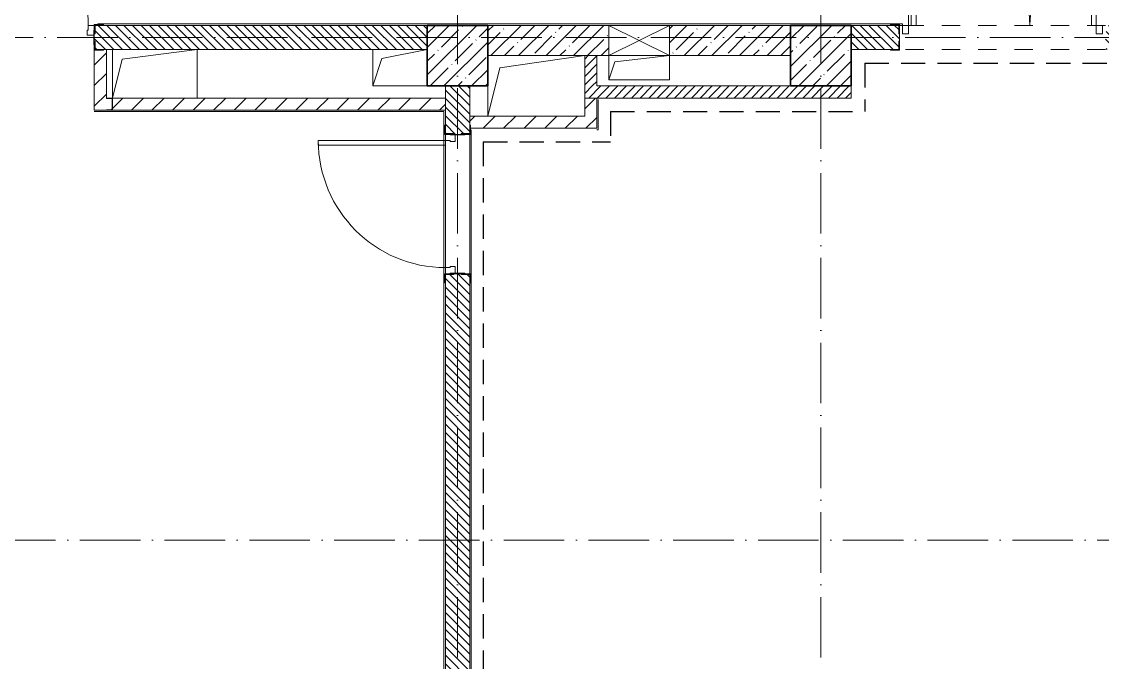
# Model space of a CAD drawing. Header units: millimetres. Extents: x -213536 to 1564669, y -45299 to 942238.
# Drawn here: x 255596 to 264521, y 215456 to 220746 of the extents above; entities that cross this region are included whole.
import ezdxf

# ---------------------------------------------------------------- set-up
doc = ezdxf.new("R2010")
doc.units = ezdxf.units.MM
for name, pattern in [('50_200_ШТРИХ_1Т_ш5_п1_п1_', [700, 500, -100, 0, -100]), ('Штрих короткий', [300, 150, -150]), ('Штриховая _2 мм - 1 мм_', [300, 200, -100])]:
    doc.linetypes.add(name, pattern=pattern)
for name, color, linetype, lineweight in [('0-1', 7, 'Continuous', 5), ('0-2', 7, 'Continuous', 9), ('Двери', 7, 'Continuous', 9), ('Каркас_Импост', 7, 'Continuous', 13), ('Несущие колонны', 7, 'Continuous', 9), ('Несущие колонны-1', 7, 'Continuous', 35), ('Обобщенные модели', 7, 'Continuous', 9), ('Оси-2', 7, '50_200_ШТРИХ_1Т_ш5_п1_п1_', 9), ('Открывание-1', 7, 'Continuous', 9), ('Панель', 7, 'Continuous', 13), ('Перемычка-1', 7, 'Штрих короткий', 9), ('Проем-2', 7, 'Continuous', 9), ('Стены-1', 7, 'Continuous', 13), ('Штриховка разреза-1', 7, 'Continuous', 9), ('Элементы узлов', 7, 'Continuous', 9)]:
    doc.layers.add(name, color=color, linetype=linetype, lineweight=lineweight)
doc.layers.add('СТ-1_1', color=7, linetype='Штриховая _2 мм - 1 мм_', lineweight=90, true_color=0x888888)
doc.layers.get('0-2').off()
pattern_1 = [(135, (0, 0), (-35.35534, -35.35534), [])]
pattern_2 = [(45, (0, 0), (-84.85281, 84.85281), [])]
pattern_3 = [(45, (0, 0), (-35.35534, 35.35534), [])]

# ---------------------------------------------------------------- blocks, each defined once
blk = doc.blocks.new('BSC_Колонна _Прямоугольная - 500х500-V59-АИ2_02_План отделки стен 2-го этажа _Часть 2_')
at = {"layer": 'Несущие колонны'}
h = blk.add_hatch(dxfattribs=at)
h.set_pattern_fill('FP_67', color=256, style=0, pattern_type=2)
h.set_pattern_definition([(45, (-52950, -7650), (-114.04925, 114.04925), []), (45, (-52835.95, -7650), (-114.04925, 114.04925), [201.613, -40.323, 3.353, -36.97])])
h.paths.add_polyline_path([(-250, -250), (250, -250), (250, 250), (-250, 250)], flags=0)
at = {"layer": 'Несущие колонны-1'}
for p, q in [((250, 250), (-250, 250)), ((-250, 250), (-250, -250)), ((250, -250), (250, 250)), ((-250, -250), (250, -250))]:
    blk.add_line(p, q, dxfattribs=at)
blk = doc.blocks.new('BSC_Колонна _Прямоугольная - 500х500-V61-АИ2_02_План отделки стен 2-го этажа _Часть 2_')
at = {"layer": 'Несущие колонны'}
h = blk.add_hatch(dxfattribs=at)
h.set_pattern_fill('FP_69', color=256, style=0, pattern_type=2)
h.set_pattern_definition([(45, (-55950, -7650), (-114.04925, 114.04925), []), (45, (-55835.95, -7650), (-114.04925, 114.04925), [201.613, -40.323, 3.353, -36.97])])
h.paths.add_polyline_path([(-250, -250), (250, -250), (250, 250), (-250, 250)], flags=0)
at = {"layer": 'Несущие колонны-1'}
for p, q in [((250, 250), (-250, 250)), ((-250, 250), (-250, -250)), ((250, -250), (250, 250)), ((-250, -250), (250, -250))]:
    blk.add_line(p, q, dxfattribs=at)
blk = doc.blocks.new('Проем_Дверь_Прямоугольный - 1700х2400h_дверные проемы-28445702-АИ2_02_План отделки стен 2-го этажа _Часть 2_')
at = {"layer": 'Перемычка-1'}
for p, q in [((850, 100), (-850, 100)), ((850, -100), (-850, -100))]:
    blk.add_line(p, q, dxfattribs=at)
blk = doc.blocks.new('Дверь_СКБ_1Ст_Внутренняя_ШЕР - СОШ_Д-17__Дв_1150x2100h_Лаборантские_ Инструментальные_EI30-28417851-АИ2_02_План отделки стен 2-го этажа _Часть 2_')
at = {"layer": 'Каркас_Импост'}
for p, q in [((-512.5, 100), (-562.5, 100)), ((-562.5, 100), (-562.5, 20)), ((-512.5, 100), (-512.5, 60)), ((587.5, 100), (537.5, 100)), ((537.5, 100), (537.5, 60)), ((587.5, 100), (587.5, 20)), ((-502.5, 20), (-562.5, 20)), ((-512.5, 60), (-502.5, 60)), ((-502.5, 60), (-502.5, 20)), ((527.5, 60), (537.5, 60)), ((527.5, 60), (527.5, 20)), ((587.5, 20), (527.5, 20))]:
    blk.add_line(p, q, dxfattribs=at)
at = {"layer": 'Открывание-1'}
blk.add_arc((-512.5, 100), 1050, 360, 90, dxfattribs=at)
at = {"layer": 'Панель'}
for p, q in [((-512.5, 1150), (-472.5, 1150)), ((-512.5, 1150), (-512.5, 100)), ((-472.5, 100), (-472.5, 1150)), ((-512.5, 100), (-472.5, 100))]:
    blk.add_line(p, q, dxfattribs=at)
blk = doc.blocks.new('Дверь_СКБ_1Ст_Внутренняя_ШЕР - СОШ_Д-17__Дв_1150x2100h_Лаборантские_ Инструментальные_EI30-31725233-АИ2_02_План отделки стен 2-го этажа _Часть 2_')
at = {"layer": 'Каркас_Импост'}
for p, q in [((-562.5, 100), (-562.5, 20)), ((-562.5, 100), (-512.5, 100)), ((-512.5, 100), (-512.5, 60)), ((537.5, 100), (537.5, 60)), ((537.5, 100), (587.5, 100)), ((587.5, 100), (587.5, 20)), ((-562.5, 20), (-502.5, 20)), ((-502.5, 60), (-512.5, 60)), ((-502.5, 60), (-502.5, 20)), ((527.5, 60), (527.5, 20)), ((537.5, 60), (527.5, 60)), ((527.5, 20), (587.5, 20))]:
    blk.add_line(p, q, dxfattribs=at)
at = {"layer": 'Открывание-1'}
blk.add_arc((537.5, 100), 1050, 90, 180, dxfattribs=at)
at = {"layer": 'Панель'}
for p, q in [((537.5, 1150), (497.5, 1150)), ((497.5, 100), (497.5, 1150)), ((537.5, 1150), (537.5, 100)), ((537.5, 100), (497.5, 100))]:
    blk.add_line(p, q, dxfattribs=at)
blk = doc.blocks.new('Дверь_Витражная_СКБ_2Ст2 - ДВВ_ДАО_СОШ_Классы-V176-АИ2_02_План отделки стен 2-го этажа _Часть 2_')
at = {"layer": 'Двери'}
for p, q in [((-775, 1035), (-775, 35)), ((775, 585), (775, 35))]:
    blk.add_line(p, q, dxfattribs=at)
for centre, radius, start, end in [((-775, 35), 1000, 360, 90), ((775, 35), 550, 90, 180)]:
    blk.add_arc(centre, radius, start, end, dxfattribs=at)
at = {"layer": 'Элементы узлов'}
for p, q in [((-713, 1035), (-753, 1035)), ((-753, 1035), (-753, 35)), ((-713, 35), (-713, 1035)), ((775, 585), (735, 585)), ((735, 585), (735, 35)), ((775, 35), (775, 585)), ((-825, 35), (-825, -35)), ((-775, 35), (-825, 35)), ((-775, 35), (-825, 35)), ((-825, 35), (-825, -35)), ((-775, -35), (-775, 35)), ((-775, -35), (-775, 35)), ((-753, 35), (-713, 35)), ((735, 35), (775, 35)), ((775, -35), (775, 35)), ((775, 35), (825, 35)), ((775, 35), (775, -35)), ((825, 35), (775, 35)), ((825, 35), (825, -35)), ((825, -35), (825, 35)), ((-825, -35), (-775, -35)), ((-825, -35), (-775, -35)), ((825, -35), (775, -35)), ((775, -35), (825, -35))]:
    blk.add_line(p, q, dxfattribs=at)
blk = doc.blocks.new('154_Стойка_СКБ_Уголок - СМ-2180_200-28268025-АИ2_02_План отделки стен 2-го этажа _Часть 2_')
at = {"layer": 'Обобщенные модели'}
for p, q in [((125, 156), (125, 81)), ((200, 156), (125, 156)), ((131, 81), (131, 150)), ((131, 150), (200, 150)), ((200, 150), (200, 156)), ((125, 81), (131, 81)), ((131, 19), (125, 19)), ((125, 19), (125, -56)), ((131, -50), (131, 19)), ((125, -56), (200, -56)), ((200, -50), (131, -50)), ((200, -56), (200, -50))]:
    blk.add_line(p, q, dxfattribs=at)
blk = doc.blocks.new('Стойка_Влож_Полоса боковая - Полоса-28213942-АИ2_02_План отделки стен 2-го этажа _Часть 2_')
at = {"layer": 'Обобщенные модели'}
for p, q in [((-5, 60), (0, 60)), ((-5, -60), (-5, 60)), ((0, 31), (0, -31)), ((0, -60), (-5, -60))]:
    blk.add_line(p, q, dxfattribs=at)
blk = doc.blocks.new('Фахверк_СКБ_Уголок - 200_3960-28268576-АИ2_02_План отделки стен 2-го этажа _Часть 2_')
at = {"layer": 'Обобщенные модели'}
for p, q in [((200, 156), (125, 156)), ((125, 156), (125, 81)), ((131, 81), (131, 150)), ((131, 150), (200, 150)), ((200, 150), (200, 156)), ((125, 81), (131, 81)), ((131, 19), (125, 19)), ((125, 19), (125, -56)), ((131, -50), (131, 19)), ((125, -56), (200, -56)), ((200, -50), (131, -50)), ((200, -56), (200, -50))]:
    blk.add_line(p, q, dxfattribs=at)
blk = doc.blocks.new('AR_Отверстие прямоугольное _в плите_ - AR_Отверстие прямоугольное _в плите_-V199-АИ2_02_План отделки стен 2-го этажа _Часть 2_')
at = {"layer": 'Обобщенные модели'}
for p, q in [((-250, 100), (-250, -100)), ((-200, 50), (250, 100)), ((250, -100), (250, 100)), ((-250, -100), (-200, 50)), ((-250, -100), (250, -100))]:
    blk.add_line(p, q, dxfattribs=at)
blk = doc.blocks.new('AR_Отверстие прямоугольное _в стене__БезПР - AR_Отверстие прямоугольное _в стене__БезПР-30460137-АИ2_02_План отделки стен 2-го этажа _Часть 2_')
at = {"layer": 'Проем-2'}
blk.add_line((250, 125), (-250, 125), dxfattribs=at)
at = {"layer": 'Элементы узлов'}
for p, q in [((-250, -125), (-250, 125)), ((-250, 125), (250, 125)), ((250, 125), (-250, -125)), ((-250, 125), (250, -125)), ((250, 125), (-250, 125)), ((-250, 125), (-250, -125)), ((250, 125), (250, -125)), ((250, -125), (250, 125)), ((250, -125), (-250, -125)), ((-250, -125), (250, -125))]:
    blk.add_line(p, q, dxfattribs=at)
blk = doc.blocks.new('AR_Отверстие прямоугольное _в плите_ - AR_Отверстие прямоугольное _в плите_-30553057-АИ2_02_План отделки стен 2-го этажа _Часть 2_')
at = {"layer": 'Обобщенные модели'}
for p, q in [((-300, 150), (400, 250)), ((-400, -250), (-300, 150)), ((-400, 0), (-400, -250))]:
    blk.add_line(p, q, dxfattribs=at)
blk = doc.blocks.new('AR_Отверстие прямоугольное _в плите_ - AR_Отверстие прямоугольное _в плите_-30552525-АИ2_02_План отделки стен 2-го этажа _Часть 2_')
at = {"layer": 'Обобщенные модели'}
for p, q in [((-350, 200), (-350, -200)), ((-270, 120), (350, 200)), ((350, -200), (350, 200)), ((-350, -200), (-270, 120))]:
    blk.add_line(p, q, dxfattribs=at)
blk = doc.blocks.new('AR_Отверстие прямоугольное _в плите_ - AR_Отверстие прямоугольное _в плите_-30552670-АИ2_02_План отделки стен 2-го этажа _Часть 2_')
at = {"layer": 'Обобщенные модели'}
for p, q in [((-225, 150), (-225, -150)), ((-150, 75), (225, 150)), ((-225, -150), (-150, 75)), ((-225, -150), (225, -150))]:
    blk.add_line(p, q, dxfattribs=at)
blk = doc.blocks.new('154_Фахверк_СКБ_Швеллер - Тип_100_3960_зеркало-36793856-АИ2_02_План отделки стен 2-го этажа _Часть 2_')
at = {"layer": 'Обобщенные модели'}
for p, q in [((175, 50), (125, 50)), ((125, 50), (125, -50)), ((128, 47), (175, 47)), ((128, -47), (128, 47)), ((175, 47), (175, 50)), ((125, -50), (175, -50)), ((175, -47), (128, -47)), ((175, -50), (175, -47))]:
    blk.add_line(p, q, dxfattribs=at)
blk = doc.blocks.new('0125-Р-ОО-Ш2-АР-о_23_10_2024_rvt-1-АИ2_02_План отделки стен 2-го этажа _Часть 2_')
at = {"layer": 'Штриховка разреза-1'}
h = blk.add_hatch(dxfattribs=at)
h.set_pattern_fill('FP_2', color=256, style=0, pattern_type=2)
h.set_pattern_definition(pattern_1)
h.paths.add_polyline_path([(52700, 7700), (52700, 7900), (49956, 7900), (49956, 7831), (49950, 7831), (49950, 7769), (49956, 7769), (49956, 7700), (51874.7, 7700)], flags=0)
h.paths.add_polyline_path([(48725, 7700), (48794, 7700.4), (48794, 7769), (48800, 7769), (48800, 7831), (48794, 7831), (48794, 7900), (47900, 7899), (47900, 7700), (48146.7, 7700)], flags=0)
h.paths.add_polyline_path([(47500, 7700), (47500, 7900), (47200, 7900), (47200, 7700)], flags=0)
h = blk.add_hatch(dxfattribs=at)
h.set_pattern_fill('FP_1', color=256, style=0, pattern_type=2)
h.set_pattern_definition([(45, (0, 0), (-114.04925, 114.04925), []), (45, (114.05, 0), (-114.04925, 114.04925), [201.612, -40.322, 3.353, -36.97])])
h.paths.add_polyline_path([(55700, 7650), (55700, 7900), (54700, 7900), (54700, 7650)], flags=0)
h.paths.add_polyline_path([(53738.7, 7650), (54200, 7650), (54200, 7900), (53200, 7900), (53200, 7650)], flags=0)
h = blk.add_hatch(dxfattribs=at)
h.set_pattern_fill('FP_2', color=256, style=0, pattern_type=2)
h.set_pattern_definition(pattern_1)
h.paths.add_polyline_path([(61700, 7700), (61700, 7900), (61300, 7899), (61300, 7700)], flags=0)
h.paths.add_polyline_path([(60900, 7700), (60900, 7900), (60006, 7900), (60006, 7831), (60000, 7830.8), (60000, 7769), (60006, 7769), (60006, 7700), (60075, 7700)], flags=0)
h.paths.add_polyline_path([(59330.6, 7700), (60000, 7700), (60000, 7740), (59995, 7740), (59995, 7860), (60000, 7860), (60000, 7900), (59970, 7900), (59970, 7830), (59130, 7830), (59130, 7900), (59100, 7900), (59100, 7860), (59105, 7860), (59105, 7740), (59100, 7740), (59100, 7700), (59105, 7700)], flags=0)
h.paths.add_polyline_path([(58375, 7700), (59094, 7700), (59094, 7769), (59100, 7769), (59100, 7831), (59094, 7831), (59094, 7900), (58306, 7900), (58306, 7831), (58300, 7831), (58300, 7769), (58306, 7769), (58306, 7700)], flags=0)
h.paths.add_polyline_path([(56200, 7700), (56594, 7700), (56594, 7769), (56600, 7769), (56600, 7831), (56594, 7831), (56594, 7900), (56200, 7900)], flags=0)
h = blk.add_hatch(dxfattribs=at)
h.set_pattern_fill('FP_3', color=256, style=0, pattern_type=2)
h.set_pattern_definition(pattern_2)
h.paths.add_polyline_path([(50050, 7200), (50050, 7700), (50025, 7700), (50025, 7694), (49950, 7694), (49950, 7200), (50010.7, 7200)], flags=0)
h = blk.add_hatch(dxfattribs=at)
h.set_pattern_fill('FP_92', color=256, style=0, pattern_type=2)
h.set_pattern_definition(pattern_3)
h.paths.add_polyline_path([(54100, 7400), (54100, 7650), (54000, 7650), (54000, 7400)], flags=0)
h = blk.add_hatch(dxfattribs=at)
h.set_pattern_fill('FP_2', color=256, style=0, pattern_type=2)
h.set_pattern_definition(pattern_1)
h.paths.add_polyline_path([(52850, 400), (53050, 400), (53049.8, 5844), (52981, 5844), (52981, 5850), (52919, 5850), (52919, 5844), (52850, 5844), (52850, 492.9)], flags=0)
h.paths.add_polyline_path([(52981, 7000), (52981, 7006), (53050, 7006), (53050, 7400), (52850, 7400), (52850, 7006), (52919, 7006), (52919, 7000)], flags=0)
h = blk.add_hatch(dxfattribs=at)
h.set_pattern_fill('FP_92', color=256, style=0, pattern_type=2)
h.set_pattern_definition(pattern_3)
h.paths.add_polyline_path([(55700, 7300), (56200, 7300), (56200, 7400), (54000, 7400), (54000, 7300)], flags=0)
h = blk.add_hatch(dxfattribs=at)
h.set_pattern_fill('FP_3', color=256, style=0, pattern_type=2)
h.set_pattern_definition(pattern_2)
h.paths.add_polyline_path([(52850, 7200), (52850, 7300), (50100, 7300), (50100, 7200), (51874.7, 7200)], flags=0)
h.paths.add_polyline_path([(50050, 7203), (50097, 7203), (50097, 7297), (50050, 7297), (50050, 7250)], flags=0)
h = blk.add_hatch(dxfattribs=at)
h.set_pattern_fill('FP_3', color=256, style=0, pattern_type=2)
h.set_pattern_definition(pattern_2)
h.paths.add_polyline_path([(54100, 7050), (54100, 7300), (54000, 7300), (54000, 7050)], flags=0)
h = blk.add_hatch(dxfattribs=at)
h.set_pattern_fill('FP_3', color=256, style=0, pattern_type=2)
h.set_pattern_definition(pattern_2)
h.paths.add_polyline_path([(54000, 7050), (54000, 7150), (53050, 7150), (53050, 7075), (53056, 7075), (53056, 7050), (53738.7, 7050)], flags=0)
at = {"layer": 'Стены-1'}
for p, q in [((52700, 7900), (50025, 7900)), ((54200, 7900), (53200, 7900)), ((55700, 7900), (54700, 7900)), ((56525, 7900), (56200, 7900)), ((56600, 7769), (56600, 7831)), ((49950, 7694), (49950, 7200)), ((50025, 7700), (52700, 7700)), ((50050, 7700), (50025, 7700)), ((50050, 7300), (50050, 7700)), ((56200, 7700), (56525, 7700)), ((53200, 7650), (54200, 7650)), ((54100, 7650), (54000, 7650)), ((54000, 7650), (54000, 7400)), ((54100, 7400), (54100, 7650)), ((54700, 7650), (55700, 7650)), ((52850, 7400), (52850, 7075)), ((53050, 7075), (53050, 7400)), ((54000, 7400), (54000, 7300)), ((55700, 7400), (54100, 7400)), ((56200, 7300), (56200, 7400)), ((52850, 7300), (50100, 7300)), ((52850, 7200), (52850, 7300)), ((54100, 7300), (54000, 7300)), ((54000, 7300), (54000, 7150)), ((54000, 7300), (56200, 7300)), ((54100, 7050), (54100, 7300)), ((49950, 7200), (50050, 7200)), ((50100, 7200), (52850, 7200)), ((54000, 7150), (53050, 7150)), ((53050, 7150), (53050, 7075)), ((53056, 7050), (54000, 7050)), ((54000, 7050), (54100, 7050)), ((52850, 5775), (52850, 400)), ((53050, 400), (53050, 5775))]:
    blk.add_line(p, q, dxfattribs=at)
at = {"layer": '0-2'}
for name, p in [('Дверь_СКБ_1Ст_Внутренняя_ШЕР - СОШ_Д-17__Дв_1150x2100h_Лаборантские_ Инструментальные_EI30-28417851-АИ2_02_План отделки стен 2-го этажа _Часть 2_', (49362.5, 7800)), ('Дверь_Витражная_СКБ_2Ст2 - ДВВ_ДАО_СОШ_Классы-V176-АИ2_02_План отделки стен 2-го этажа _Часть 2_', (57450, 7865)), ('Стойка_Влож_Полоса боковая - Полоса-28213942-АИ2_02_План отделки стен 2-го этажа _Часть 2_', (49950, 7800)), ('154_Стойка_СКБ_Уголок - СМ-2180_200-28268025-АИ2_02_План отделки стен 2-го этажа _Часть 2_', (49825, 7750)), ('BSC_Колонна _Прямоугольная - 500х500-V59-АИ2_02_План отделки стен 2-го этажа _Часть 2_', (52950, 7650)), ('AR_Отверстие прямоугольное _в стене__БезПР - AR_Отверстие прямоугольное _в стене__БезПР-30460137-АИ2_02_План отделки стен 2-го этажа _Часть 2_', (54450, 7775)), ('BSC_Колонна _Прямоугольная - 500х500-V61-АИ2_02_План отделки стен 2-го этажа _Часть 2_', (55950, 7650)), ('Проем_Дверь_Прямоугольный - 1700х2400h_дверные проемы-28445702-АИ2_02_План отделки стен 2-го этажа _Часть 2_', (57450, 7800)), ('AR_Отверстие прямоугольное _в плите_ - AR_Отверстие прямоугольное _в плите_-30552525-АИ2_02_План отделки стен 2-го этажа _Часть 2_', (50449.9, 7500)), ('AR_Отверстие прямоугольное _в плите_ - AR_Отверстие прямоугольное _в плите_-30552670-АИ2_02_План отделки стен 2-го этажа _Часть 2_', (52475, 7550)), ('AR_Отверстие прямоугольное _в плите_ - AR_Отверстие прямоугольное _в плите_-30553057-АИ2_02_План отделки стен 2-го этажа _Часть 2_', (53600, 7400)), ('AR_Отверстие прямоугольное _в плите_ - AR_Отверстие прямоугольное _в плите_-V199-АИ2_02_План отделки стен 2-го этажа _Часть 2_', (54450, 7550))]:
    blk.add_blockref(name, p, dxfattribs=at)
for name, p, rotation in [('Фахверк_СКБ_Уголок - 200_3960-28268576-АИ2_02_План отделки стен 2-го этажа _Часть 2_', (56725, 7850), 180), ('154_Фахверк_СКБ_Швеллер - Тип_100_3960_зеркало-36793856-АИ2_02_План отделки стен 2-го этажа _Часть 2_', (50225, 7250), 180), ('154_Стойка_СКБ_Уголок - СМ-2180_200-28268025-АИ2_02_План отделки стен 2-го этажа _Часть 2_', (53000, 6875), 89.99999999999993), ('Дверь_СКБ_1Ст_Внутренняя_ШЕР - СОШ_Д-17__Дв_1150x2100h_Лаборантские_ Инструментальные_EI30-31725233-АИ2_02_План отделки стен 2-го этажа _Часть 2_', (52950, 6412.5), 89.99999999999993), ('Стойка_Влож_Полоса боковая - Полоса-28213942-АИ2_02_План отделки стен 2-го этажа _Часть 2_', (52950, 7000), 89.99999999999994), ('154_Стойка_СКБ_Уголок - СМ-2180_200-28268025-АИ2_02_План отделки стен 2-го этажа _Часть 2_', (52900, 5975), 269.9999999999999), ('Стойка_Влож_Полоса боковая - Полоса-28213942-АИ2_02_План отделки стен 2-го этажа _Часть 2_', (52950, 5850), 269.9999999999999)]:
    blk.add_blockref(name, p, dxfattribs=dict(at, rotation=rotation))
blk = doc.blocks.new('Оси1')
at = {"layer": 'Оси-2'}
for p, q in [((259195.6, 210594.5), (259195.6, 225549.9)), ((262195.6, 210594.5), (262195.6, 225549.9)), ((297695.6, 220615.2), (203926.8, 220615.2)), ((311183.9, 216465.2), (203926.8, 216465.2))]:
    blk.add_line(p, q, dxfattribs=at)

msp = doc.modelspace()

# ---------------------------------------------------------------- linework, layer by layer
at = {"layer": 'СТ-1_1', "lineweight": 25}
for p, q in [((262557.6, 220403.2), (264683.6, 220403.2)), ((262557.6, 220403.2), (262557.6, 220003.2)), ((260457.6, 220003.2), (262557.6, 220003.2)), ((260457.6, 220003.2), (260457.6, 219753.2)), ((259407.6, 219753.2), (260457.6, 219753.2)), ((259407.6, 219753.2), (259407.6, 213327.2))]:
    msp.add_line(p, q, dxfattribs=at)
at = {"layer": 'Стены-1'}
for p, q in [((262870.6, 220727.2), (256225.6, 220727.2)), ((256225.6, 220727.2), (256225.6, 220721.2)), ((262870.6, 220715.2), (262870.6, 220727.2)), ((256270.6, 220715.2), (258945.6, 220715.2)), ((259445.6, 220715.2), (260445.6, 220715.2)), ((260945.6, 220715.2), (261945.6, 220715.2)), ((262445.6, 220715.2), (262770.6, 220715.2)), ((262845.6, 220715.2), (262870.6, 220715.2)), ((260345.6, 220103.2), (260345.6, 219865.2)), ((260357.6, 219853.2), (260357.6, 220103.2)), ((256295.6, 220015.2), (256195.6, 220015.2)), ((256195.6, 220003.2), (259083.6, 220003.2)), ((259095.6, 220015.2), (256345.6, 220015.2)), ((259083.6, 220003.2), (259083.6, 213227.2)), ((259095.6, 219890.2), (259095.6, 220015.2)), ((259307.6, 213227.2), (259307.6, 219853.2)), ((260345.6, 219853.2), (260357.6, 219853.2)), ((259095.6, 218665.2), (259095.6, 219815.2)), ((259295.6, 219815.2), (259295.6, 218665.2)), ((259095.6, 213215.2), (259095.6, 218590.2)), ((259295.6, 218590.2), (259295.6, 213215.2))]:
    msp.add_line(p, q, dxfattribs=at)

# ---------------------------------------------------------------- block references
at = {"color": 2, "lineweight": 30}
msp.add_blockref('Оси1', (0, 0), dxfattribs=at)
at = {"layer": '0-1'}
msp.add_blockref('0125-Р-ОО-Ш2-АР-о_23_10_2024_rvt-1-АИ2_02_План отделки стен 2-го этажа _Часть 2_', (206245.6, 212815.2), dxfattribs=at)

doc.saveas('drawing.dxf')
